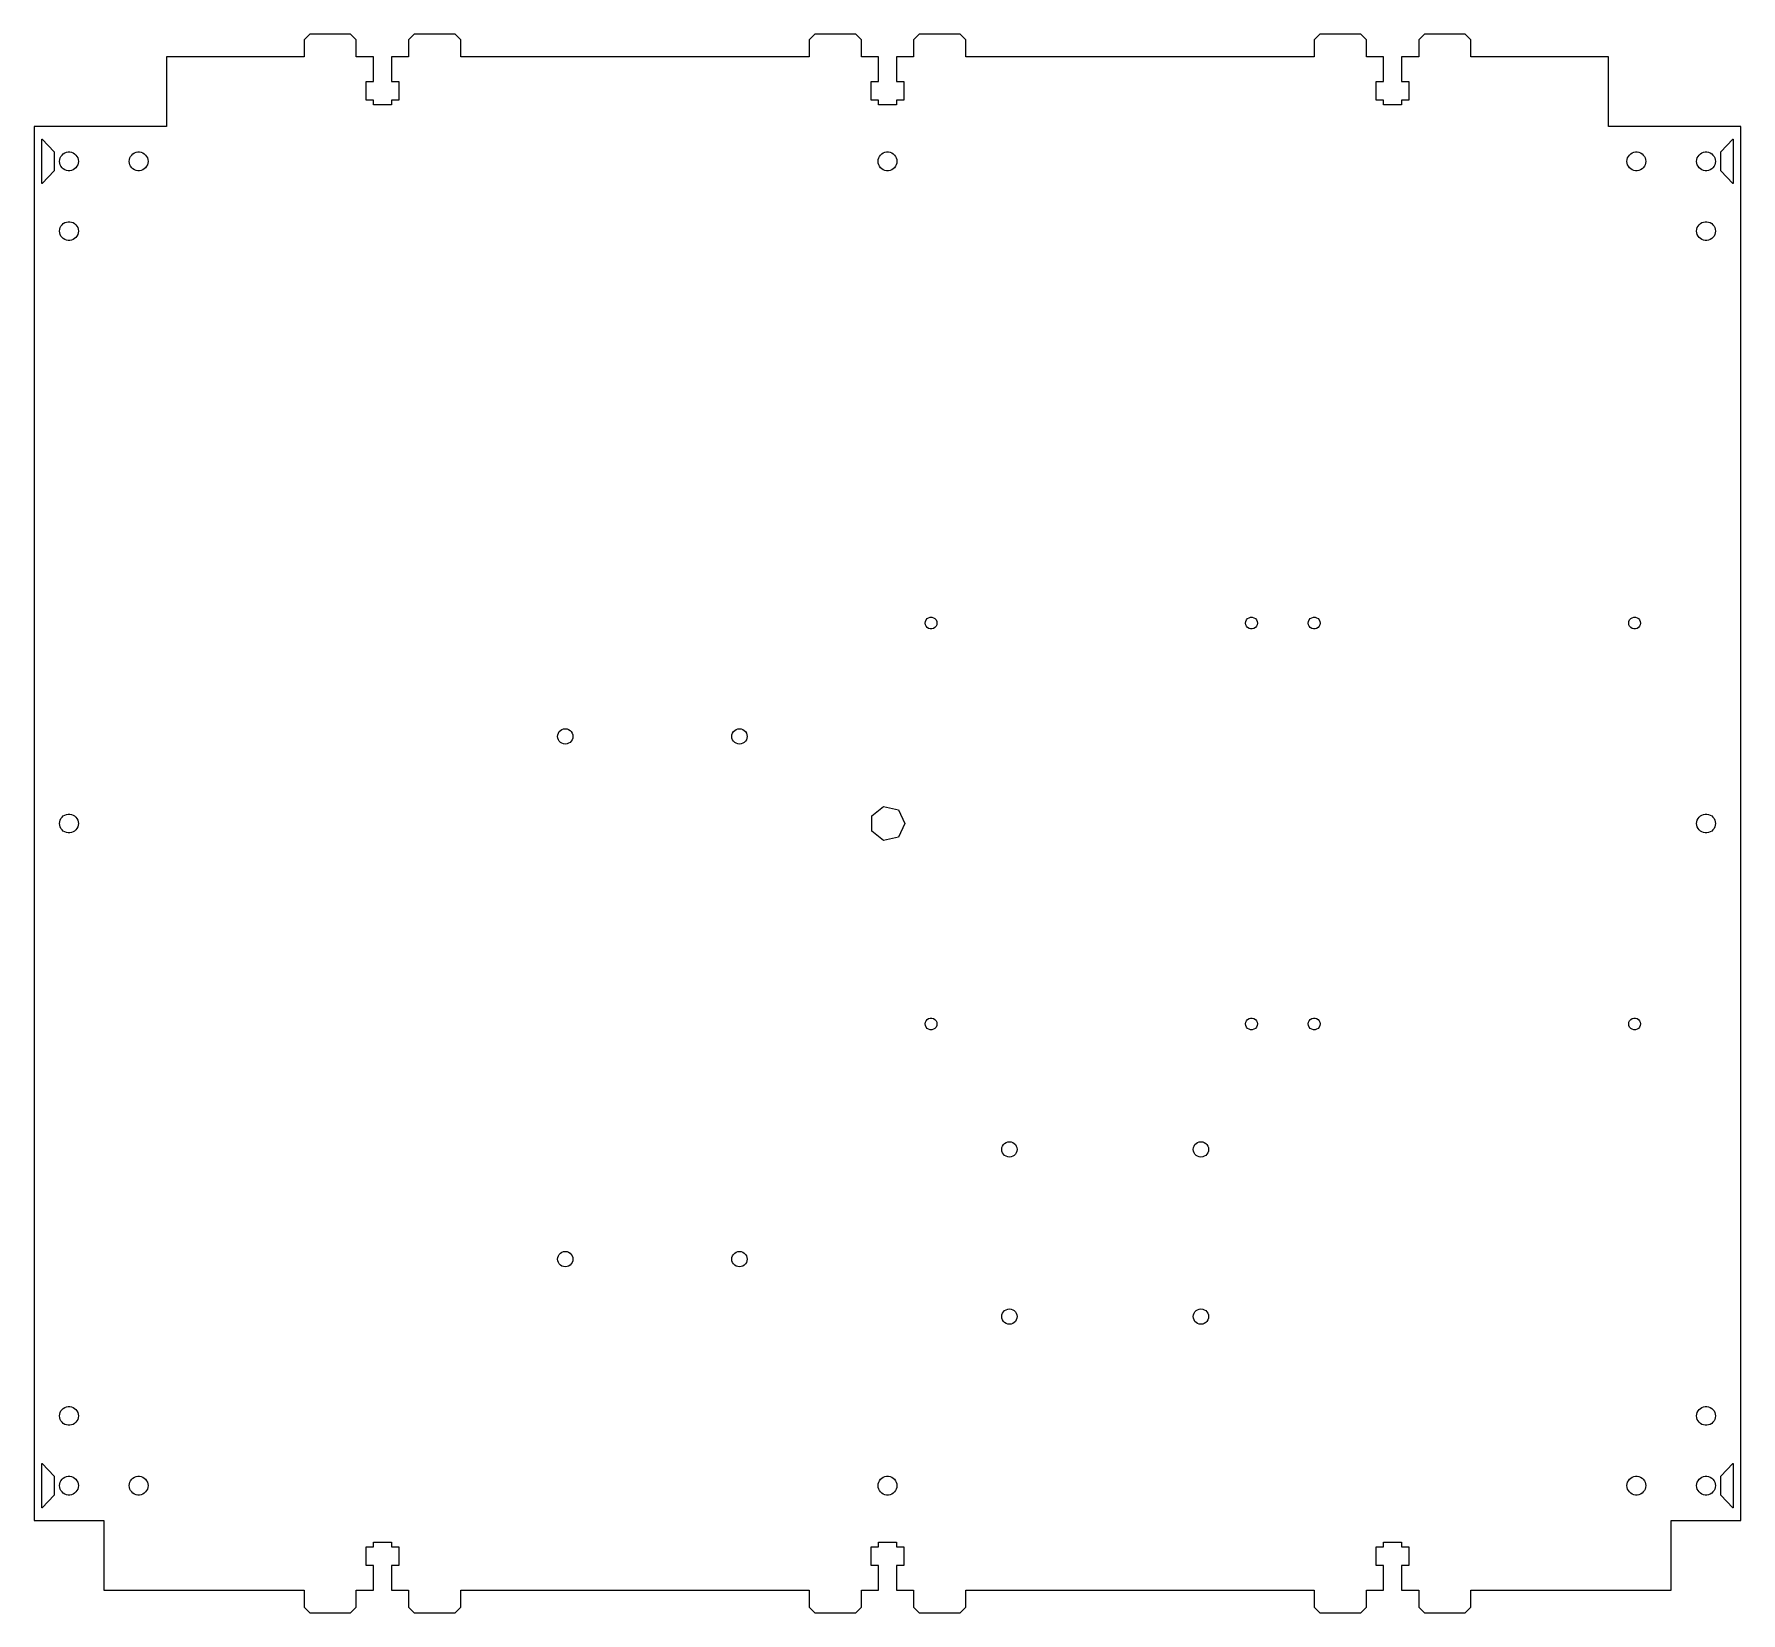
# Model space of a CAD drawing. Header units: metres. Extents: x -245 to 245, y -226 to 226.
import ezdxf

# ---------------------------------------------------------------- set-up
doc = ezdxf.new("R2010")
doc.units = ezdxf.units.M

msp = doc.modelspace()

# ---------------------------------------------------------------- linework, layer by layer
for p, q in [((-165.875, 226.5), (-167.5, 224.875)), ((-154.125, 226.5), (-165.875, 226.5)), ((-152.5, 224.875), (-154.125, 226.5)), ((-135.875, 226.5), (-137.5, 224.875)), ((-124.125, 226.5), (-135.875, 226.5)), ((-122.5, 224.875), (-124.125, 226.5)), ((-20.875, 226.5), (-22.5, 224.875)), ((-9.125, 226.5), (-20.875, 226.5)), ((-7.5, 224.875), (-9.125, 226.5)), ((9.125, 226.5), (7.5, 224.875)), ((20.875, 226.5), (9.125, 226.5)), ((22.5, 224.875), (20.875, 226.5)), ((124.125, 226.5), (122.5, 224.875)), ((135.875, 226.5), (124.125, 226.5)), ((137.5, 224.875), (135.875, 226.5)), ((154.125, 226.5), (152.5, 224.875)), ((165.875, 226.5), (154.125, 226.5)), ((167.5, 224.875), (165.875, 226.5)), ((-167.5, 224.875), (-167.5, 220)), ((-152.5, 220), (-152.5, 224.875)), ((-137.5, 224.875), (-137.5, 220)), ((-122.5, 220), (-122.5, 224.875)), ((-22.5, 224.875), (-22.5, 220)), ((-7.5, 220), (-7.5, 224.875)), ((7.5, 224.875), (7.5, 220)), ((22.5, 220), (22.5, 224.875)), ((122.5, 224.875), (122.5, 220)), ((137.5, 220), (137.5, 224.875)), ((152.5, 224.875), (152.5, 220)), ((167.5, 220), (167.5, 224.875)), ((-167.5, 220), (-207, 220)), ((-207, 220), (-207, 200)), ((-147.563, 220), (-152.5, 220)), ((-147.563, 212.938), (-147.563, 220)), ((-137.5, 220), (-142.437, 220)), ((-142.437, 220), (-142.437, 212.938)), ((-22.5, 220), (-122.5, 220)), ((-2.56299, 220), (-7.5, 220)), ((-2.56299, 212.938), (-2.56299, 220)), ((7.5, 220), (2.56299, 220)), ((2.56299, 220), (2.56299, 212.938)), ((122.5, 220), (22.5, 220)), ((142.437, 220), (137.5, 220)), ((142.437, 212.938), (142.437, 220)), ((152.5, 220), (147.563, 220)), ((147.563, 220), (147.563, 212.938)), ((207, 220), (167.5, 220)), ((207, 200), (207, 220)), ((-149.7, 207.562), (-149.7, 212.938)), ((-149.7, 212.938), (-147.563, 212.938)), ((-142.437, 212.938), (-140.3, 212.938)), ((-140.3, 212.938), (-140.3, 207.562)), ((-4.7, 207.562), (-4.7, 212.938)), ((-4.7, 212.938), (-2.56299, 212.938)), ((2.56299, 212.938), (4.7, 212.938)), ((4.7, 212.938), (4.7, 207.562)), ((140.3, 207.562), (140.3, 212.938)), ((140.3, 212.938), (142.437, 212.938)), ((147.563, 212.938), (149.7, 212.938)), ((149.7, 212.938), (149.7, 207.562)), ((-147.563, 207.562), (-149.7, 207.562)), ((-147.563, 206.188), (-147.563, 207.562)), ((-142.437, 206.188), (-147.563, 206.188)), ((-140.3, 207.562), (-142.437, 207.562)), ((-142.437, 207.562), (-142.437, 206.188)), ((-2.56299, 207.562), (-4.7, 207.562)), ((-2.56299, 206.188), (-2.56299, 207.562)), ((2.56299, 206.188), (-2.56299, 206.188)), ((4.7, 207.562), (2.56299, 207.562)), ((2.56299, 207.562), (2.56299, 206.188)), ((142.437, 207.562), (140.3, 207.562)), ((142.437, 206.188), (142.437, 207.562)), ((147.563, 206.188), (142.437, 206.188)), ((149.7, 207.562), (147.563, 207.562)), ((147.563, 207.562), (147.563, 206.188)), ((-207, 200), (-245, 200)), ((-245, 200), (-245, -200)), ((-242.75, 183.6), (-242.75, 196.4)), ((-242.75, 196.4), (-242.65, 196.4)), ((-242.65, 196.4), (-239.25, 192.7)), ((245, 200), (207, 200)), ((239.25, 192.7), (242.65, 196.4)), ((242.65, 196.4), (242.75, 196.4)), ((242.75, 196.4), (242.75, 183.6)), ((245, -200), (245, 200)), ((-239.25, 192.7), (-239.25, 187.3)), ((-237.518, 190.975), (-237.296, 191.421)), ((-237.296, 191.421), (-236.995, 191.819)), ((-236.995, 191.819), (-236.627, 192.155)), ((-236.627, 192.155), (-236.203, 192.417)), ((-236.203, 192.417), (-235.739, 192.597)), ((-235.739, 192.597), (-235.249, 192.688)), ((-235.249, 192.688), (-234.751, 192.688)), ((-234.751, 192.688), (-234.261, 192.597)), ((-234.261, 192.597), (-233.797, 192.417)), ((-233.797, 192.417), (-233.373, 192.155)), ((-233.373, 192.155), (-233.005, 191.819)), ((-233.005, 191.819), (-232.704, 191.421)), ((-232.704, 191.421), (-232.482, 190.975)), ((-217.518, 190.975), (-217.296, 191.421)), ((-217.296, 191.421), (-216.995, 191.819)), ((-216.995, 191.819), (-216.627, 192.155)), ((-216.627, 192.155), (-216.203, 192.417)), ((-216.203, 192.417), (-215.739, 192.597)), ((-215.739, 192.597), (-215.249, 192.688)), ((-215.249, 192.688), (-214.751, 192.688)), ((-214.751, 192.688), (-214.261, 192.597)), ((-214.261, 192.597), (-213.797, 192.417)), ((-213.797, 192.417), (-213.373, 192.155)), ((-213.373, 192.155), (-213.005, 191.819)), ((-213.005, 191.819), (-212.704, 191.421)), ((-212.704, 191.421), (-212.482, 190.975)), ((-2.51767, 190.975), (-2.29558, 191.421)), ((-2.29558, 191.421), (-1.99532, 191.819)), ((-1.99532, 191.819), (-1.62711, 192.155)), ((-1.62711, 192.155), (-1.20349, 192.417)), ((-1.20349, 192.417), (-0.73888, 192.597)), ((-0.73888, 192.597), (-0.24912, 192.688)), ((-0.24912, 192.688), (0.24912, 192.688)), ((0.24912, 192.688), (0.73888, 192.597)), ((0.73888, 192.597), (1.20349, 192.417)), ((1.20349, 192.417), (1.62711, 192.155)), ((1.62711, 192.155), (1.99532, 191.819)), ((1.99532, 191.819), (2.29558, 191.421)), ((2.29558, 191.421), (2.51767, 190.975)), ((212.482, 190.975), (212.704, 191.421)), ((212.704, 191.421), (213.005, 191.819)), ((213.005, 191.819), (213.373, 192.155)), ((213.373, 192.155), (213.797, 192.417)), ((213.797, 192.417), (214.261, 192.597)), ((214.261, 192.597), (214.751, 192.688)), ((214.751, 192.688), (215.249, 192.688)), ((215.249, 192.688), (215.739, 192.597)), ((215.739, 192.597), (216.203, 192.417)), ((216.203, 192.417), (216.627, 192.155)), ((216.627, 192.155), (216.995, 191.819)), ((216.995, 191.819), (217.296, 191.421)), ((217.296, 191.421), (217.518, 190.975)), ((232.482, 190.975), (232.704, 191.421)), ((232.704, 191.421), (233.005, 191.819)), ((233.005, 191.819), (233.373, 192.155)), ((233.373, 192.155), (233.797, 192.417)), ((233.797, 192.417), (234.261, 192.597)), ((234.261, 192.597), (234.751, 192.688)), ((234.751, 192.688), (235.249, 192.688)), ((235.249, 192.688), (235.739, 192.597)), ((235.739, 192.597), (236.203, 192.417)), ((236.203, 192.417), (236.627, 192.155)), ((236.627, 192.155), (236.995, 191.819)), ((236.995, 191.819), (237.296, 191.421)), ((237.296, 191.421), (237.518, 190.975)), ((239.25, 187.3), (239.25, 192.7)), ((-239.25, 187.3), (-242.65, 183.6)), ((-237.7, 190), (-237.654, 190.496)), ((-237.654, 189.504), (-237.7, 190)), ((-237.654, 190.496), (-237.518, 190.975)), ((-237.518, 189.025), (-237.654, 189.504)), ((-237.296, 188.579), (-237.518, 189.025)), ((-236.995, 188.181), (-237.296, 188.579)), ((-236.627, 187.845), (-236.995, 188.181)), ((-236.203, 187.583), (-236.627, 187.845)), ((-235.739, 187.403), (-236.203, 187.583)), ((-235.249, 187.312), (-235.739, 187.403)), ((-234.751, 187.312), (-235.249, 187.312)), ((-234.261, 187.403), (-234.751, 187.312)), ((-233.797, 187.583), (-234.261, 187.403)), ((-233.373, 187.845), (-233.797, 187.583)), ((-233.005, 188.181), (-233.373, 187.845)), ((-232.704, 188.579), (-233.005, 188.181)), ((-232.482, 189.025), (-232.704, 188.579)), ((-232.482, 190.975), (-232.346, 190.496)), ((-232.346, 189.504), (-232.482, 189.025)), ((-232.346, 190.496), (-232.3, 190)), ((-232.3, 190), (-232.346, 189.504)), ((-217.7, 190), (-217.654, 190.496)), ((-217.654, 189.504), (-217.7, 190)), ((-217.654, 190.496), (-217.518, 190.975)), ((-217.518, 189.025), (-217.654, 189.504)), ((-217.296, 188.579), (-217.518, 189.025)), ((-216.995, 188.181), (-217.296, 188.579)), ((-216.627, 187.845), (-216.995, 188.181)), ((-216.203, 187.583), (-216.627, 187.845)), ((-215.739, 187.403), (-216.203, 187.583)), ((-215.249, 187.312), (-215.739, 187.403)), ((-214.751, 187.312), (-215.249, 187.312)), ((-214.261, 187.403), (-214.751, 187.312)), ((-213.797, 187.583), (-214.261, 187.403)), ((-213.373, 187.845), (-213.797, 187.583)), ((-213.005, 188.181), (-213.373, 187.845)), ((-212.704, 188.579), (-213.005, 188.181)), ((-212.482, 189.025), (-212.704, 188.579)), ((-212.482, 190.975), (-212.346, 190.496)), ((-212.346, 189.504), (-212.482, 189.025)), ((-212.346, 190.496), (-212.3, 190)), ((-212.3, 190), (-212.346, 189.504)), ((-2.7, 190), (-2.65402, 190.496)), ((-2.65402, 189.504), (-2.7, 190)), ((-2.65402, 190.496), (-2.51767, 190.975)), ((-2.51767, 189.025), (-2.65402, 189.504)), ((-2.29558, 188.579), (-2.51767, 189.025)), ((-1.99532, 188.181), (-2.29558, 188.579)), ((-1.62711, 187.845), (-1.99532, 188.181)), ((-1.20349, 187.583), (-1.62711, 187.845)), ((-0.73888, 187.403), (-1.20349, 187.583)), ((-0.24912, 187.312), (-0.73888, 187.403)), ((0.24912, 187.312), (-0.24912, 187.312)), ((0.73888, 187.403), (0.24912, 187.312)), ((1.20349, 187.583), (0.73888, 187.403)), ((1.62711, 187.845), (1.20349, 187.583)), ((1.99532, 188.181), (1.62711, 187.845)), ((2.29558, 188.579), (1.99532, 188.181)), ((2.51767, 189.025), (2.29558, 188.579)), ((2.51767, 190.975), (2.65402, 190.496)), ((2.65402, 189.504), (2.51767, 189.025)), ((2.65402, 190.496), (2.7, 190)), ((2.7, 190), (2.65402, 189.504)), ((212.3, 190), (212.346, 190.496)), ((212.346, 189.504), (212.3, 190)), ((212.346, 190.496), (212.482, 190.975)), ((212.482, 189.025), (212.346, 189.504)), ((212.704, 188.579), (212.482, 189.025)), ((213.005, 188.181), (212.704, 188.579)), ((213.373, 187.845), (213.005, 188.181)), ((213.797, 187.583), (213.373, 187.845)), ((214.261, 187.403), (213.797, 187.583)), ((214.751, 187.312), (214.261, 187.403)), ((215.249, 187.312), (214.751, 187.312)), ((215.739, 187.403), (215.249, 187.312)), ((216.203, 187.583), (215.739, 187.403)), ((216.627, 187.845), (216.203, 187.583)), ((216.995, 188.181), (216.627, 187.845)), ((217.296, 188.579), (216.995, 188.181)), ((217.518, 189.025), (217.296, 188.579)), ((217.518, 190.975), (217.654, 190.496)), ((217.654, 189.504), (217.518, 189.025)), ((217.654, 190.496), (217.7, 190)), ((217.7, 190), (217.654, 189.504)), ((232.3, 190), (232.346, 190.496)), ((232.346, 189.504), (232.3, 190)), ((232.346, 190.496), (232.482, 190.975)), ((232.482, 189.025), (232.346, 189.504)), ((232.704, 188.579), (232.482, 189.025)), ((233.005, 188.181), (232.704, 188.579)), ((233.373, 187.845), (233.005, 188.181)), ((233.797, 187.583), (233.373, 187.845)), ((234.261, 187.403), (233.797, 187.583)), ((234.751, 187.312), (234.261, 187.403)), ((235.249, 187.312), (234.751, 187.312)), ((235.739, 187.403), (235.249, 187.312)), ((236.203, 187.583), (235.739, 187.403)), ((236.627, 187.845), (236.203, 187.583)), ((236.995, 188.181), (236.627, 187.845)), ((237.296, 188.579), (236.995, 188.181)), ((237.518, 189.025), (237.296, 188.579)), ((237.518, 190.975), (237.654, 190.496)), ((237.654, 189.504), (237.518, 189.025)), ((237.654, 190.496), (237.7, 190)), ((237.7, 190), (237.654, 189.504)), ((242.65, 183.6), (239.25, 187.3)), ((-242.65, 183.6), (-242.75, 183.6)), ((242.75, 183.6), (242.65, 183.6)), ((-237.296, 171.421), (-236.995, 171.819)), ((-236.995, 171.819), (-236.627, 172.155)), ((-236.627, 172.155), (-236.203, 172.417)), ((-236.203, 172.417), (-235.739, 172.597)), ((-235.739, 172.597), (-235.249, 172.688)), ((-235.249, 172.688), (-234.751, 172.688)), ((-234.751, 172.688), (-234.261, 172.597)), ((-234.261, 172.597), (-233.797, 172.417)), ((-233.797, 172.417), (-233.373, 172.155)), ((-233.373, 172.155), (-233.005, 171.819)), ((-233.005, 171.819), (-232.704, 171.421)), ((232.704, 171.421), (233.005, 171.819)), ((233.005, 171.819), (233.373, 172.155)), ((233.373, 172.155), (233.797, 172.417)), ((233.797, 172.417), (234.261, 172.597)), ((234.261, 172.597), (234.751, 172.688)), ((234.751, 172.688), (235.249, 172.688)), ((235.249, 172.688), (235.739, 172.597)), ((235.739, 172.597), (236.203, 172.417)), ((236.203, 172.417), (236.627, 172.155)), ((236.627, 172.155), (236.995, 171.819)), ((236.995, 171.819), (237.296, 171.421)), ((-237.7, 170), (-237.654, 170.496)), ((-237.654, 169.504), (-237.7, 170)), ((-237.654, 170.496), (-237.518, 170.975)), ((-237.518, 169.025), (-237.654, 169.504)), ((-237.518, 170.975), (-237.296, 171.421)), ((-237.296, 168.579), (-237.518, 169.025)), ((-236.995, 168.181), (-237.296, 168.579)), ((-236.627, 167.845), (-236.995, 168.181)), ((-236.203, 167.583), (-236.627, 167.845)), ((-235.739, 167.403), (-236.203, 167.583)), ((-235.249, 167.312), (-235.739, 167.403)), ((-234.751, 167.312), (-235.249, 167.312)), ((-234.261, 167.403), (-234.751, 167.312)), ((-233.797, 167.583), (-234.261, 167.403)), ((-233.373, 167.845), (-233.797, 167.583)), ((-233.005, 168.181), (-233.373, 167.845)), ((-232.704, 168.579), (-233.005, 168.181)), ((-232.704, 171.421), (-232.482, 170.975)), ((-232.482, 169.025), (-232.704, 168.579)), ((-232.482, 170.975), (-232.346, 170.496)), ((-232.346, 169.504), (-232.482, 169.025)), ((-232.346, 170.496), (-232.3, 170)), ((-232.3, 170), (-232.346, 169.504)), ((232.3, 170), (232.346, 170.496)), ((232.346, 169.504), (232.3, 170)), ((232.346, 170.496), (232.482, 170.975)), ((232.482, 169.025), (232.346, 169.504)), ((232.482, 170.975), (232.704, 171.421)), ((232.704, 168.579), (232.482, 169.025)), ((233.005, 168.181), (232.704, 168.579)), ((233.373, 167.845), (233.005, 168.181)), ((233.797, 167.583), (233.373, 167.845)), ((234.261, 167.403), (233.797, 167.583)), ((234.751, 167.312), (234.261, 167.403)), ((235.249, 167.312), (234.751, 167.312)), ((235.739, 167.403), (235.249, 167.312)), ((236.203, 167.583), (235.739, 167.403)), ((236.627, 167.845), (236.203, 167.583)), ((236.995, 168.181), (236.627, 167.845)), ((237.296, 168.579), (236.995, 168.181)), ((237.296, 171.421), (237.518, 170.975)), ((237.518, 169.025), (237.296, 168.579)), ((237.518, 170.975), (237.654, 170.496)), ((237.654, 169.504), (237.518, 169.025)), ((237.654, 170.496), (237.7, 170)), ((237.7, 170), (237.654, 169.504)), ((11.3867, 58.7848), (11.7938, 59.0464)), ((11.7938, 59.0464), (12.2581, 59.1827)), ((12.2581, 59.1827), (12.7419, 59.1827)), ((12.7419, 59.1827), (13.2062, 59.0464)), ((13.2062, 59.0464), (13.6133, 58.7848)), ((103.387, 58.7848), (103.794, 59.0464)), ((103.794, 59.0464), (104.258, 59.1827)), ((104.258, 59.1827), (104.742, 59.1827)), ((104.742, 59.1827), (105.206, 59.0464)), ((105.206, 59.0464), (105.613, 58.7848)), ((121.387, 58.7848), (121.794, 59.0464)), ((121.794, 59.0464), (122.258, 59.1827)), ((122.258, 59.1827), (122.742, 59.1827)), ((122.742, 59.1827), (123.206, 59.0464)), ((123.206, 59.0464), (123.613, 58.7848)), ((213.387, 58.7848), (213.794, 59.0464)), ((213.794, 59.0464), (214.258, 59.1827)), ((214.258, 59.1827), (214.742, 59.1827)), ((214.742, 59.1827), (215.206, 59.0464)), ((215.206, 59.0464), (215.613, 58.7848)), ((10.8, 57.5), (10.8689, 57.9789)), ((10.8689, 57.0211), (10.8, 57.5)), ((10.8689, 57.9789), (11.0699, 58.4191)), ((11.0699, 56.5809), (10.8689, 57.0211)), ((11.0699, 58.4191), (11.3867, 58.7848)), ((11.3867, 56.2152), (11.0699, 56.5809)), ((11.7938, 55.9536), (11.3867, 56.2152)), ((12.2581, 55.8173), (11.7938, 55.9536)), ((12.7419, 55.8173), (12.2581, 55.8173)), ((13.2062, 55.9536), (12.7419, 55.8173)), ((13.6133, 56.2152), (13.2062, 55.9536)), ((13.6133, 58.7848), (13.9301, 58.4191)), ((13.9301, 56.5809), (13.6133, 56.2152)), ((13.9301, 58.4191), (14.1311, 57.9789)), ((14.1311, 57.0211), (13.9301, 56.5809)), ((14.1311, 57.9789), (14.2, 57.5)), ((14.2, 57.5), (14.1311, 57.0211)), ((102.8, 57.5), (102.869, 57.9789)), ((102.869, 57.0211), (102.8, 57.5)), ((102.869, 57.9789), (103.07, 58.4191)), ((103.07, 56.5809), (102.869, 57.0211)), ((103.07, 58.4191), (103.387, 58.7848)), ((103.387, 56.2152), (103.07, 56.5809)), ((103.794, 55.9536), (103.387, 56.2152)), ((104.258, 55.8173), (103.794, 55.9536)), ((104.742, 55.8173), (104.258, 55.8173)), ((105.206, 55.9536), (104.742, 55.8173)), ((105.613, 56.2152), (105.206, 55.9536)), ((105.613, 58.7848), (105.93, 58.4191)), ((105.93, 56.5809), (105.613, 56.2152)), ((105.93, 58.4191), (106.131, 57.9789)), ((106.131, 57.0211), (105.93, 56.5809)), ((106.131, 57.9789), (106.2, 57.5)), ((106.2, 57.5), (106.131, 57.0211)), ((120.8, 57.5), (120.869, 57.9789)), ((120.869, 57.0211), (120.8, 57.5)), ((120.869, 57.9789), (121.07, 58.4191)), ((121.07, 56.5809), (120.869, 57.0211)), ((121.07, 58.4191), (121.387, 58.7848)), ((121.387, 56.2152), (121.07, 56.5809)), ((121.794, 55.9536), (121.387, 56.2152)), ((122.258, 55.8173), (121.794, 55.9536)), ((122.742, 55.8173), (122.258, 55.8173)), ((123.206, 55.9536), (122.742, 55.8173)), ((123.613, 56.2152), (123.206, 55.9536)), ((123.613, 58.7848), (123.93, 58.4191)), ((123.93, 56.5809), (123.613, 56.2152)), ((123.93, 58.4191), (124.131, 57.9789)), ((124.131, 57.0211), (123.93, 56.5809)), ((124.131, 57.9789), (124.2, 57.5)), ((124.2, 57.5), (124.131, 57.0211)), ((212.8, 57.5), (212.869, 57.9789)), ((212.869, 57.0211), (212.8, 57.5)), ((212.869, 57.9789), (213.07, 58.4191)), ((213.07, 56.5809), (212.869, 57.0211)), ((213.07, 58.4191), (213.387, 58.7848)), ((213.387, 56.2152), (213.07, 56.5809)), ((213.794, 55.9536), (213.387, 56.2152)), ((214.258, 55.8173), (213.794, 55.9536)), ((214.742, 55.8173), (214.258, 55.8173)), ((215.206, 55.9536), (214.742, 55.8173)), ((215.613, 56.2152), (215.206, 55.9536)), ((215.613, 58.7848), (215.93, 58.4191)), ((215.93, 56.5809), (215.613, 56.2152)), ((215.93, 58.4191), (216.131, 57.9789)), ((216.131, 57.0211), (215.93, 56.5809)), ((216.131, 57.9789), (216.2, 57.5)), ((216.2, 57.5), (216.131, 57.0211)), ((-94.7, 25), (-94.6448, 25.4895)), ((-94.6448, 24.5105), (-94.7, 25)), ((-94.6448, 25.4895), (-94.4821, 25.9545)), ((-94.4821, 24.0455), (-94.6448, 24.5105)), ((-94.4821, 25.9545), (-94.22, 26.3717)), ((-94.22, 26.3717), (-93.8717, 26.72)), ((-93.8717, 26.72), (-93.4545, 26.9821)), ((-93.4545, 26.9821), (-92.9895, 27.1448)), ((-92.9895, 27.1448), (-92.5, 27.2)), ((-92.5, 27.2), (-92.0105, 27.1448)), ((-92.0105, 27.1448), (-91.5455, 26.9821)), ((-91.5455, 26.9821), (-91.1283, 26.72)), ((-91.1283, 26.72), (-90.78, 26.3717)), ((-90.78, 26.3717), (-90.5179, 25.9545)), ((-90.5179, 25.9545), (-90.3551, 25.4895)), ((-90.3551, 24.5105), (-90.5179, 24.0455)), ((-90.3551, 25.4895), (-90.3, 25)), ((-90.3, 25), (-90.3551, 24.5105)), ((-44.7, 25), (-44.6448, 25.4895)), ((-44.6448, 24.5105), (-44.7, 25)), ((-44.6448, 25.4895), (-44.4821, 25.9545)), ((-44.4821, 24.0455), (-44.6448, 24.5105)), ((-44.4821, 25.9545), (-44.22, 26.3717)), ((-44.22, 26.3717), (-43.8717, 26.72)), ((-43.8717, 26.72), (-43.4545, 26.9821)), ((-43.4545, 26.9821), (-42.9895, 27.1448)), ((-42.9895, 27.1448), (-42.5, 27.2)), ((-42.5, 27.2), (-42.0105, 27.1448)), ((-42.0105, 27.1448), (-41.5455, 26.9821)), ((-41.5455, 26.9821), (-41.1283, 26.72)), ((-41.1283, 26.72), (-40.78, 26.3717)), ((-40.78, 26.3717), (-40.5179, 25.9545)), ((-40.5179, 25.9545), (-40.3551, 25.4895)), ((-40.3551, 24.5105), (-40.5179, 24.0455)), ((-40.3551, 25.4895), (-40.3, 25)), ((-40.3, 25), (-40.3551, 24.5105)), ((-94.22, 23.6283), (-94.4821, 24.0455)), ((-93.8717, 23.28), (-94.22, 23.6283)), ((-93.4545, 23.0179), (-93.8717, 23.28)), ((-92.9895, 22.8551), (-93.4545, 23.0179)), ((-92.5, 22.8), (-92.9895, 22.8551)), ((-92.0105, 22.8551), (-92.5, 22.8)), ((-91.5455, 23.0179), (-92.0105, 22.8551)), ((-91.1283, 23.28), (-91.5455, 23.0179)), ((-90.78, 23.6283), (-91.1283, 23.28)), ((-90.5179, 24.0455), (-90.78, 23.6283)), ((-44.22, 23.6283), (-44.4821, 24.0455)), ((-43.8717, 23.28), (-44.22, 23.6283)), ((-43.4545, 23.0179), (-43.8717, 23.28)), ((-42.9895, 22.8551), (-43.4545, 23.0179)), ((-42.5, 22.8), (-42.9895, 22.8551)), ((-42.0105, 22.8551), (-42.5, 22.8)), ((-41.5455, 23.0179), (-42.0105, 22.8551)), ((-41.1283, 23.28), (-41.5455, 23.0179)), ((-40.78, 23.6283), (-41.1283, 23.28)), ((-40.5179, 24.0455), (-40.78, 23.6283)), ((-237.7, 0), (-237.654, 0.49611)), ((-237.654, -0.49611), (-237.7, 0)), ((-237.654, 0.49611), (-237.518, 0.97534)), ((-237.518, 0.97534), (-237.296, 1.42136)), ((-237.296, 1.42136), (-236.995, 1.81897)), ((-236.995, 1.81897), (-236.627, 2.15463)), ((-236.627, 2.15463), (-236.203, 2.41693)), ((-236.203, 2.41693), (-235.739, 2.59692)), ((-235.739, 2.59692), (-235.249, 2.68848)), ((-235.249, 2.68848), (-234.751, 2.68848)), ((-234.751, 2.68848), (-234.261, 2.59692)), ((-234.261, 2.59692), (-233.797, 2.41693)), ((-233.797, 2.41693), (-233.373, 2.15463)), ((-233.373, 2.15463), (-233.005, 1.81897)), ((-233.005, 1.81897), (-232.704, 1.42136)), ((-232.704, 1.42136), (-232.482, 0.97534)), ((-232.482, 0.97534), (-232.346, 0.49611)), ((-232.346, 0.49611), (-232.3, 0)), ((-232.3, 0), (-232.346, -0.49611)), ((-4.50484, 2.16942), (-1.11259, 4.87463)), ((-4.50484, -2.16942), (-4.50484, 2.16942)), ((-1.11259, 4.87463), (3.11745, 3.90915)), ((3.11745, 3.90915), (5, 0)), ((5, 0), (3.11745, -3.90915)), ((232.3, 0), (232.346, 0.49611)), ((232.346, -0.49611), (232.3, 0)), ((232.346, 0.49611), (232.482, 0.97534)), ((232.482, 0.97534), (232.704, 1.42136)), ((232.704, 1.42136), (233.005, 1.81897)), ((233.005, 1.81897), (233.373, 2.15463)), ((233.373, 2.15463), (233.797, 2.41693)), ((233.797, 2.41693), (234.261, 2.59692)), ((234.261, 2.59692), (234.751, 2.68848)), ((234.751, 2.68848), (235.249, 2.68848)), ((235.249, 2.68848), (235.739, 2.59692)), ((235.739, 2.59692), (236.203, 2.41693)), ((236.203, 2.41693), (236.627, 2.15463)), ((236.627, 2.15463), (236.995, 1.81897)), ((236.995, 1.81897), (237.296, 1.42136)), ((237.296, 1.42136), (237.518, 0.97534)), ((237.518, 0.97534), (237.654, 0.49611)), ((237.654, 0.49611), (237.7, 0)), ((237.7, 0), (237.654, -0.49611)), ((-237.518, -0.97534), (-237.654, -0.49611)), ((-237.296, -1.42136), (-237.518, -0.97534)), ((-236.995, -1.81897), (-237.296, -1.42136)), ((-236.627, -2.15463), (-236.995, -1.81897)), ((-236.203, -2.41693), (-236.627, -2.15463)), ((-235.739, -2.59692), (-236.203, -2.41693)), ((-235.249, -2.68848), (-235.739, -2.59692)), ((-234.751, -2.68848), (-235.249, -2.68848)), ((-234.261, -2.59692), (-234.751, -2.68848)), ((-233.797, -2.41693), (-234.261, -2.59692)), ((-233.373, -2.15463), (-233.797, -2.41693)), ((-233.005, -1.81897), (-233.373, -2.15463)), ((-232.704, -1.42136), (-233.005, -1.81897)), ((-232.482, -0.97534), (-232.704, -1.42136)), ((-232.346, -0.49611), (-232.482, -0.97534)), ((-1.11259, -4.87463), (-4.50484, -2.16942)), ((3.11745, -3.90915), (-1.11259, -4.87463)), ((232.482, -0.97534), (232.346, -0.49611)), ((232.704, -1.42136), (232.482, -0.97534)), ((233.005, -1.81897), (232.704, -1.42136)), ((233.373, -2.15463), (233.005, -1.81897)), ((233.797, -2.41693), (233.373, -2.15463)), ((234.261, -2.59692), (233.797, -2.41693)), ((234.751, -2.68848), (234.261, -2.59692)), ((235.249, -2.68848), (234.751, -2.68848)), ((235.739, -2.59692), (235.249, -2.68848)), ((236.203, -2.41693), (235.739, -2.59692)), ((236.627, -2.15463), (236.203, -2.41693)), ((236.995, -1.81897), (236.627, -2.15463)), ((237.296, -1.42136), (236.995, -1.81897)), ((237.518, -0.97534), (237.296, -1.42136)), ((237.654, -0.49611), (237.518, -0.97534)), ((10.8, -57.5), (10.8689, -57.0211)), ((10.8689, -57.9789), (10.8, -57.5)), ((10.8689, -57.0211), (11.0699, -56.5809)), ((11.0699, -58.4191), (10.8689, -57.9789)), ((11.0699, -56.5809), (11.3867, -56.2152)), ((11.3867, -58.7848), (11.0699, -58.4191)), ((11.3867, -56.2152), (11.7938, -55.9536)), ((11.7938, -59.0464), (11.3867, -58.7848)), ((11.7938, -55.9536), (12.2581, -55.8173)), ((12.2581, -55.8173), (12.7419, -55.8173)), ((12.7419, -55.8173), (13.2062, -55.9536)), ((13.2062, -55.9536), (13.6133, -56.2152)), ((13.6133, -58.7848), (13.2062, -59.0464)), ((13.6133, -56.2152), (13.9301, -56.5809)), ((13.9301, -58.4191), (13.6133, -58.7848)), ((13.9301, -56.5809), (14.1311, -57.0211)), ((14.1311, -57.9789), (13.9301, -58.4191)), ((14.1311, -57.0211), (14.2, -57.5)), ((14.2, -57.5), (14.1311, -57.9789)), ((102.8, -57.5), (102.869, -57.0211)), ((102.869, -57.9789), (102.8, -57.5)), ((102.869, -57.0211), (103.07, -56.5809)), ((103.07, -58.4191), (102.869, -57.9789)), ((103.07, -56.5809), (103.387, -56.2152)), ((103.387, -58.7848), (103.07, -58.4191)), ((103.387, -56.2152), (103.794, -55.9536)), ((103.794, -59.0464), (103.387, -58.7848)), ((103.794, -55.9536), (104.258, -55.8173)), ((104.258, -55.8173), (104.742, -55.8173)), ((104.742, -55.8173), (105.206, -55.9536)), ((105.206, -55.9536), (105.613, -56.2152)), ((105.613, -58.7848), (105.206, -59.0464)), ((105.613, -56.2152), (105.93, -56.5809)), ((105.93, -58.4191), (105.613, -58.7848)), ((105.93, -56.5809), (106.131, -57.0211)), ((106.131, -57.9789), (105.93, -58.4191)), ((106.131, -57.0211), (106.2, -57.5)), ((106.2, -57.5), (106.131, -57.9789)), ((120.8, -57.5), (120.869, -57.0211)), ((120.869, -57.9789), (120.8, -57.5)), ((120.869, -57.0211), (121.07, -56.5809)), ((121.07, -58.4191), (120.869, -57.9789)), ((121.07, -56.5809), (121.387, -56.2152)), ((121.387, -58.7848), (121.07, -58.4191)), ((121.387, -56.2152), (121.794, -55.9536)), ((121.794, -59.0464), (121.387, -58.7848)), ((121.794, -55.9536), (122.258, -55.8173)), ((122.258, -55.8173), (122.742, -55.8173)), ((122.742, -55.8173), (123.206, -55.9536)), ((123.206, -55.9536), (123.613, -56.2152)), ((123.613, -58.7848), (123.206, -59.0464)), ((123.613, -56.2152), (123.93, -56.5809)), ((123.93, -58.4191), (123.613, -58.7848)), ((123.93, -56.5809), (124.131, -57.0211)), ((124.131, -57.9789), (123.93, -58.4191)), ((124.131, -57.0211), (124.2, -57.5)), ((124.2, -57.5), (124.131, -57.9789)), ((212.8, -57.5), (212.869, -57.0211)), ((212.869, -57.9789), (212.8, -57.5)), ((212.869, -57.0211), (213.07, -56.5809)), ((213.07, -58.4191), (212.869, -57.9789)), ((213.07, -56.5809), (213.387, -56.2152)), ((213.387, -58.7848), (213.07, -58.4191)), ((213.387, -56.2152), (213.794, -55.9536)), ((213.794, -59.0464), (213.387, -58.7848)), ((213.794, -55.9536), (214.258, -55.8173)), ((214.258, -55.8173), (214.742, -55.8173)), ((214.742, -55.8173), (215.206, -55.9536)), ((215.206, -55.9536), (215.613, -56.2152)), ((215.613, -58.7848), (215.206, -59.0464)), ((215.613, -56.2152), (215.93, -56.5809)), ((215.93, -58.4191), (215.613, -58.7848)), ((215.93, -56.5809), (216.131, -57.0211)), ((216.131, -57.9789), (215.93, -58.4191)), ((216.131, -57.0211), (216.2, -57.5)), ((216.2, -57.5), (216.131, -57.9789)), ((12.2581, -59.1827), (11.7938, -59.0464)), ((12.7419, -59.1827), (12.2581, -59.1827)), ((13.2062, -59.0464), (12.7419, -59.1827)), ((104.258, -59.1827), (103.794, -59.0464)), ((104.742, -59.1827), (104.258, -59.1827)), ((105.206, -59.0464), (104.742, -59.1827)), ((122.258, -59.1827), (121.794, -59.0464)), ((122.742, -59.1827), (122.258, -59.1827)), ((123.206, -59.0464), (122.742, -59.1827)), ((214.258, -59.1827), (213.794, -59.0464)), ((214.742, -59.1827), (214.258, -59.1827)), ((215.206, -59.0464), (214.742, -59.1827)), ((32.8, -93.5), (32.8551, -93.0105)), ((32.8551, -93.0105), (33.0179, -92.5455)), ((33.0179, -92.5455), (33.28, -92.1283)), ((33.28, -92.1283), (33.6283, -91.78)), ((33.6283, -91.78), (34.0455, -91.5179)), ((34.0455, -91.5179), (34.5105, -91.3551)), ((34.5105, -91.3551), (35, -91.3)), ((35, -91.3), (35.4895, -91.3551)), ((35.4895, -91.3551), (35.9545, -91.5179)), ((35.9545, -91.5179), (36.3717, -91.78)), ((36.3717, -91.78), (36.72, -92.1283)), ((36.72, -92.1283), (36.9821, -92.5455)), ((36.9821, -92.5455), (37.1448, -93.0105)), ((37.1448, -93.0105), (37.2, -93.5)), ((87.8, -93.5), (87.8551, -93.0105)), ((87.8551, -93.0105), (88.0179, -92.5455)), ((88.0179, -92.5455), (88.28, -92.1283)), ((88.28, -92.1283), (88.6283, -91.78)), ((88.6283, -91.78), (89.0455, -91.5179)), ((89.0455, -91.5179), (89.5105, -91.3551)), ((89.5105, -91.3551), (90, -91.3)), ((90, -91.3), (90.4895, -91.3551)), ((90.4895, -91.3551), (90.9545, -91.5179)), ((90.9545, -91.5179), (91.3717, -91.78)), ((91.3717, -91.78), (91.72, -92.1283)), ((91.72, -92.1283), (91.9821, -92.5455)), ((91.9821, -92.5455), (92.1448, -93.0105)), ((92.1448, -93.0105), (92.2, -93.5)), ((32.8551, -93.9895), (32.8, -93.5)), ((33.0179, -94.4545), (32.8551, -93.9895)), ((33.28, -94.8717), (33.0179, -94.4545)), ((33.6283, -95.22), (33.28, -94.8717)), ((34.0455, -95.4821), (33.6283, -95.22)), ((34.5105, -95.6448), (34.0455, -95.4821)), ((35, -95.7), (34.5105, -95.6448)), ((35.4895, -95.6448), (35, -95.7)), ((35.9545, -95.4821), (35.4895, -95.6448)), ((36.3717, -95.22), (35.9545, -95.4821)), ((36.72, -94.8717), (36.3717, -95.22)), ((36.9821, -94.4545), (36.72, -94.8717)), ((37.1448, -93.9895), (36.9821, -94.4545)), ((37.2, -93.5), (37.1448, -93.9895)), ((87.8551, -93.9895), (87.8, -93.5)), ((88.0179, -94.4545), (87.8551, -93.9895)), ((88.28, -94.8717), (88.0179, -94.4545)), ((88.6283, -95.22), (88.28, -94.8717)), ((89.0455, -95.4821), (88.6283, -95.22)), ((89.5105, -95.6448), (89.0455, -95.4821)), ((90, -95.7), (89.5105, -95.6448)), ((90.4895, -95.6448), (90, -95.7)), ((90.9545, -95.4821), (90.4895, -95.6448)), ((91.3717, -95.22), (90.9545, -95.4821)), ((91.72, -94.8717), (91.3717, -95.22)), ((91.9821, -94.4545), (91.72, -94.8717)), ((92.1448, -93.9895), (91.9821, -94.4545)), ((92.2, -93.5), (92.1448, -93.9895)), ((-94.7, -125), (-94.6448, -124.51)), ((-94.6448, -125.49), (-94.7, -125)), ((-94.6448, -124.51), (-94.4821, -124.045)), ((-94.4821, -125.955), (-94.6448, -125.49)), ((-94.4821, -124.045), (-94.22, -123.628)), ((-94.22, -126.372), (-94.4821, -125.955)), ((-94.22, -123.628), (-93.8717, -123.28)), ((-93.8717, -126.72), (-94.22, -126.372)), ((-93.8717, -123.28), (-93.4545, -123.018)), ((-93.4545, -126.982), (-93.8717, -126.72)), ((-93.4545, -123.018), (-92.9895, -122.855)), ((-92.9895, -127.145), (-93.4545, -126.982)), ((-92.9895, -122.855), (-92.5, -122.8)), ((-92.5, -127.2), (-92.9895, -127.145)), ((-92.5, -122.8), (-92.0105, -122.855)), ((-92.0105, -127.145), (-92.5, -127.2)), ((-92.0105, -122.855), (-91.5455, -123.018)), ((-91.5455, -126.982), (-92.0105, -127.145)), ((-91.5455, -123.018), (-91.1283, -123.28)), ((-91.1283, -126.72), (-91.5455, -126.982)), ((-91.1283, -123.28), (-90.78, -123.628)), ((-90.78, -126.372), (-91.1283, -126.72)), ((-90.78, -123.628), (-90.5179, -124.045)), ((-90.5179, -125.955), (-90.78, -126.372)), ((-90.5179, -124.045), (-90.3551, -124.51)), ((-90.3551, -125.49), (-90.5179, -125.955)), ((-90.3551, -124.51), (-90.3, -125)), ((-90.3, -125), (-90.3551, -125.49)), ((-44.7, -125), (-44.6448, -124.51)), ((-44.6448, -125.49), (-44.7, -125)), ((-44.6448, -124.51), (-44.4821, -124.045)), ((-44.4821, -125.955), (-44.6448, -125.49)), ((-44.4821, -124.045), (-44.22, -123.628)), ((-44.22, -126.372), (-44.4821, -125.955)), ((-44.22, -123.628), (-43.8717, -123.28)), ((-43.8717, -126.72), (-44.22, -126.372)), ((-43.8717, -123.28), (-43.4545, -123.018)), ((-43.4545, -126.982), (-43.8717, -126.72)), ((-43.4545, -123.018), (-42.9895, -122.855)), ((-42.9895, -127.145), (-43.4545, -126.982)), ((-42.9895, -122.855), (-42.5, -122.8)), ((-42.5, -127.2), (-42.9895, -127.145)), ((-42.5, -122.8), (-42.0105, -122.855)), ((-42.0105, -127.145), (-42.5, -127.2)), ((-42.0105, -122.855), (-41.5455, -123.018)), ((-41.5455, -126.982), (-42.0105, -127.145)), ((-41.5455, -123.018), (-41.1283, -123.28)), ((-41.1283, -126.72), (-41.5455, -126.982)), ((-41.1283, -123.28), (-40.78, -123.628)), ((-40.78, -126.372), (-41.1283, -126.72)), ((-40.78, -123.628), (-40.5179, -124.045)), ((-40.5179, -125.955), (-40.78, -126.372)), ((-40.5179, -124.045), (-40.3551, -124.51)), ((-40.3551, -125.49), (-40.5179, -125.955)), ((-40.3551, -124.51), (-40.3, -125)), ((-40.3, -125), (-40.3551, -125.49)), ((32.8, -141.5), (32.8551, -141.01)), ((32.8551, -141.99), (32.8, -141.5)), ((32.8551, -141.01), (33.0179, -140.545)), ((33.0179, -142.455), (32.8551, -141.99)), ((33.0179, -140.545), (33.28, -140.128)), ((33.28, -140.128), (33.6283, -139.78)), ((33.6283, -139.78), (34.0455, -139.518)), ((34.0455, -139.518), (34.5105, -139.355)), ((34.5105, -139.355), (35, -139.3)), ((35, -139.3), (35.4895, -139.355)), ((35.4895, -139.355), (35.9545, -139.518)), ((35.9545, -139.518), (36.3717, -139.78)), ((36.3717, -139.78), (36.72, -140.128)), ((36.72, -140.128), (36.9821, -140.545)), ((36.9821, -140.545), (37.1448, -141.01)), ((37.1448, -141.99), (36.9821, -142.455)), ((37.1448, -141.01), (37.2, -141.5)), ((37.2, -141.5), (37.1448, -141.99)), ((87.8, -141.5), (87.8551, -141.01)), ((87.8551, -141.99), (87.8, -141.5)), ((87.8551, -141.01), (88.0179, -140.545)), ((88.0179, -142.455), (87.8551, -141.99)), ((88.0179, -140.545), (88.28, -140.128)), ((88.28, -140.128), (88.6283, -139.78)), ((88.6283, -139.78), (89.0455, -139.518)), ((89.0455, -139.518), (89.5105, -139.355)), ((89.5105, -139.355), (90, -139.3)), ((90, -139.3), (90.4895, -139.355)), ((90.4895, -139.355), (90.9545, -139.518)), ((90.9545, -139.518), (91.3717, -139.78)), ((91.3717, -139.78), (91.72, -140.128)), ((91.72, -140.128), (91.9821, -140.545)), ((91.9821, -140.545), (92.1448, -141.01)), ((92.1448, -141.99), (91.9821, -142.455)), ((92.1448, -141.01), (92.2, -141.5)), ((92.2, -141.5), (92.1448, -141.99)), ((33.28, -142.872), (33.0179, -142.455)), ((33.6283, -143.22), (33.28, -142.872)), ((34.0455, -143.482), (33.6283, -143.22)), ((34.5105, -143.645), (34.0455, -143.482)), ((35, -143.7), (34.5105, -143.645)), ((35.4895, -143.645), (35, -143.7)), ((35.9545, -143.482), (35.4895, -143.645)), ((36.3717, -143.22), (35.9545, -143.482)), ((36.72, -142.872), (36.3717, -143.22)), ((36.9821, -142.455), (36.72, -142.872)), ((88.28, -142.872), (88.0179, -142.455)), ((88.6283, -143.22), (88.28, -142.872)), ((89.0455, -143.482), (88.6283, -143.22)), ((89.5105, -143.645), (89.0455, -143.482)), ((90, -143.7), (89.5105, -143.645)), ((90.4895, -143.645), (90, -143.7)), ((90.9545, -143.482), (90.4895, -143.645)), ((91.3717, -143.22), (90.9545, -143.482)), ((91.72, -142.872), (91.3717, -143.22)), ((91.9821, -142.455), (91.72, -142.872)), ((-237.7, -170), (-237.654, -169.504)), ((-237.654, -170.496), (-237.7, -170)), ((-237.654, -169.504), (-237.518, -169.025)), ((-237.518, -170.975), (-237.654, -170.496)), ((-237.518, -169.025), (-237.296, -168.579)), ((-237.296, -171.421), (-237.518, -170.975)), ((-237.296, -168.579), (-236.995, -168.181)), ((-236.995, -171.819), (-237.296, -171.421)), ((-236.995, -168.181), (-236.627, -167.845)), ((-236.627, -167.845), (-236.203, -167.583)), ((-236.203, -167.583), (-235.739, -167.403)), ((-235.739, -167.403), (-235.249, -167.312)), ((-235.249, -167.312), (-234.751, -167.312)), ((-234.751, -167.312), (-234.261, -167.403)), ((-234.261, -167.403), (-233.797, -167.583)), ((-233.797, -167.583), (-233.373, -167.845)), ((-233.373, -167.845), (-233.005, -168.181)), ((-233.005, -168.181), (-232.704, -168.579)), ((-232.704, -171.421), (-233.005, -171.819)), ((-232.704, -168.579), (-232.482, -169.025)), ((-232.482, -170.975), (-232.704, -171.421)), ((-232.482, -169.025), (-232.346, -169.504)), ((-232.346, -170.496), (-232.482, -170.975)), ((-232.346, -169.504), (-232.3, -170)), ((-232.3, -170), (-232.346, -170.496)), ((232.3, -170), (232.346, -169.504)), ((232.346, -170.496), (232.3, -170)), ((232.346, -169.504), (232.482, -169.025)), ((232.482, -170.975), (232.346, -170.496)), ((232.482, -169.025), (232.704, -168.579)), ((232.704, -171.421), (232.482, -170.975)), ((232.704, -168.579), (233.005, -168.181)), ((233.005, -171.819), (232.704, -171.421)), ((233.005, -168.181), (233.373, -167.845)), ((233.373, -167.845), (233.797, -167.583)), ((233.797, -167.583), (234.261, -167.403)), ((234.261, -167.403), (234.751, -167.312)), ((234.751, -167.312), (235.249, -167.312)), ((235.249, -167.312), (235.739, -167.403)), ((235.739, -167.403), (236.203, -167.583)), ((236.203, -167.583), (236.627, -167.845)), ((236.627, -167.845), (236.995, -168.181)), ((236.995, -168.181), (237.296, -168.579)), ((237.296, -171.421), (236.995, -171.819)), ((237.296, -168.579), (237.518, -169.025)), ((237.518, -170.975), (237.296, -171.421)), ((237.518, -169.025), (237.654, -169.504)), ((237.654, -170.496), (237.518, -170.975)), ((237.654, -169.504), (237.7, -170)), ((237.7, -170), (237.654, -170.496)), ((-236.627, -172.155), (-236.995, -171.819)), ((-236.203, -172.417), (-236.627, -172.155)), ((-235.739, -172.597), (-236.203, -172.417)), ((-235.249, -172.688), (-235.739, -172.597)), ((-234.751, -172.688), (-235.249, -172.688)), ((-234.261, -172.597), (-234.751, -172.688)), ((-233.797, -172.417), (-234.261, -172.597)), ((-233.373, -172.155), (-233.797, -172.417)), ((-233.005, -171.819), (-233.373, -172.155)), ((233.373, -172.155), (233.005, -171.819)), ((233.797, -172.417), (233.373, -172.155)), ((234.261, -172.597), (233.797, -172.417)), ((234.751, -172.688), (234.261, -172.597)), ((235.249, -172.688), (234.751, -172.688)), ((235.739, -172.597), (235.249, -172.688)), ((236.203, -172.417), (235.739, -172.597)), ((236.627, -172.155), (236.203, -172.417)), ((236.995, -171.819), (236.627, -172.155)), ((-242.75, -196.4), (-242.75, -183.6)), ((-242.75, -183.6), (-242.65, -183.6)), ((-242.65, -183.6), (-239.25, -187.3)), ((239.25, -187.3), (242.65, -183.6)), ((242.65, -183.6), (242.75, -183.6)), ((242.75, -183.6), (242.75, -196.4)), ((-239.25, -187.3), (-239.25, -192.7)), ((-237.7, -190), (-237.654, -189.504)), ((-237.654, -190.496), (-237.7, -190)), ((-237.654, -189.504), (-237.518, -189.025)), ((-237.518, -190.975), (-237.654, -190.496)), ((-237.518, -189.025), (-237.296, -188.579)), ((-237.296, -191.421), (-237.518, -190.975)), ((-237.296, -188.579), (-236.995, -188.181)), ((-236.995, -188.181), (-236.627, -187.845)), ((-236.627, -187.845), (-236.203, -187.583)), ((-236.203, -187.583), (-235.739, -187.403)), ((-235.739, -187.403), (-235.249, -187.312)), ((-235.249, -187.312), (-234.751, -187.312)), ((-234.751, -187.312), (-234.261, -187.403)), ((-234.261, -187.403), (-233.797, -187.583)), ((-233.797, -187.583), (-233.373, -187.845)), ((-233.373, -187.845), (-233.005, -188.181)), ((-233.005, -188.181), (-232.704, -188.579)), ((-232.704, -188.579), (-232.482, -189.025)), ((-232.482, -190.975), (-232.704, -191.421)), ((-232.482, -189.025), (-232.346, -189.504)), ((-232.346, -190.496), (-232.482, -190.975)), ((-232.346, -189.504), (-232.3, -190)), ((-232.3, -190), (-232.346, -190.496)), ((-217.7, -190), (-217.654, -189.504)), ((-217.654, -190.496), (-217.7, -190)), ((-217.654, -189.504), (-217.518, -189.025)), ((-217.518, -190.975), (-217.654, -190.496)), ((-217.518, -189.025), (-217.296, -188.579)), ((-217.296, -191.421), (-217.518, -190.975)), ((-217.296, -188.579), (-216.995, -188.181)), ((-216.995, -188.181), (-216.627, -187.845)), ((-216.627, -187.845), (-216.203, -187.583)), ((-216.203, -187.583), (-215.739, -187.403)), ((-215.739, -187.403), (-215.249, -187.312)), ((-215.249, -187.312), (-214.751, -187.312)), ((-214.751, -187.312), (-214.261, -187.403)), ((-214.261, -187.403), (-213.797, -187.583)), ((-213.797, -187.583), (-213.373, -187.845)), ((-213.373, -187.845), (-213.005, -188.181)), ((-213.005, -188.181), (-212.704, -188.579)), ((-212.704, -188.579), (-212.482, -189.025)), ((-212.482, -190.975), (-212.704, -191.421)), ((-212.482, -189.025), (-212.346, -189.504)), ((-212.346, -190.496), (-212.482, -190.975)), ((-212.346, -189.504), (-212.3, -190)), ((-212.3, -190), (-212.346, -190.496)), ((-2.7, -190), (-2.65402, -189.504)), ((-2.65402, -190.496), (-2.7, -190)), ((-2.65402, -189.504), (-2.51767, -189.025)), ((-2.51767, -190.975), (-2.65402, -190.496)), ((-2.51767, -189.025), (-2.29558, -188.579)), ((-2.29558, -191.421), (-2.51767, -190.975)), ((-2.29558, -188.579), (-1.99532, -188.181)), ((-1.99532, -188.181), (-1.62711, -187.845)), ((-1.62711, -187.845), (-1.20349, -187.583)), ((-1.20349, -187.583), (-0.73888, -187.403)), ((-0.73888, -187.403), (-0.24912, -187.312)), ((-0.24912, -187.312), (0.24912, -187.312)), ((0.24912, -187.312), (0.73888, -187.403)), ((0.73888, -187.403), (1.20349, -187.583)), ((1.20349, -187.583), (1.62711, -187.845)), ((1.62711, -187.845), (1.99532, -188.181)), ((1.99532, -188.181), (2.29558, -188.579)), ((2.29558, -188.579), (2.51767, -189.025)), ((2.51767, -190.975), (2.29558, -191.421)), ((2.51767, -189.025), (2.65402, -189.504)), ((2.65402, -190.496), (2.51767, -190.975)), ((2.65402, -189.504), (2.7, -190)), ((2.7, -190), (2.65402, -190.496)), ((212.3, -190), (212.346, -189.504)), ((212.346, -190.496), (212.3, -190)), ((212.346, -189.504), (212.482, -189.025)), ((212.482, -190.975), (212.346, -190.496)), ((212.482, -189.025), (212.704, -188.579)), ((212.704, -191.421), (212.482, -190.975)), ((212.704, -188.579), (213.005, -188.181)), ((213.005, -188.181), (213.373, -187.845)), ((213.373, -187.845), (213.797, -187.583)), ((213.797, -187.583), (214.261, -187.403)), ((214.261, -187.403), (214.751, -187.312)), ((214.751, -187.312), (215.249, -187.312)), ((215.249, -187.312), (215.739, -187.403)), ((215.739, -187.403), (216.203, -187.583)), ((216.203, -187.583), (216.627, -187.845)), ((216.627, -187.845), (216.995, -188.181)), ((216.995, -188.181), (217.296, -188.579)), ((217.296, -188.579), (217.518, -189.025)), ((217.518, -190.975), (217.296, -191.421)), ((217.518, -189.025), (217.654, -189.504)), ((217.654, -190.496), (217.518, -190.975)), ((217.654, -189.504), (217.7, -190)), ((217.7, -190), (217.654, -190.496)), ((232.3, -190), (232.346, -189.504)), ((232.346, -190.496), (232.3, -190)), ((232.346, -189.504), (232.482, -189.025)), ((232.482, -190.975), (232.346, -190.496)), ((232.482, -189.025), (232.704, -188.579)), ((232.704, -191.421), (232.482, -190.975)), ((232.704, -188.579), (233.005, -188.181)), ((233.005, -188.181), (233.373, -187.845)), ((233.373, -187.845), (233.797, -187.583)), ((233.797, -187.583), (234.261, -187.403)), ((234.261, -187.403), (234.751, -187.312)), ((234.751, -187.312), (235.249, -187.312)), ((235.249, -187.312), (235.739, -187.403)), ((235.739, -187.403), (236.203, -187.583)), ((236.203, -187.583), (236.627, -187.845)), ((236.627, -187.845), (236.995, -188.181)), ((236.995, -188.181), (237.296, -188.579)), ((237.296, -188.579), (237.518, -189.025)), ((237.518, -190.975), (237.296, -191.421)), ((237.518, -189.025), (237.654, -189.504)), ((237.654, -190.496), (237.518, -190.975)), ((237.654, -189.504), (237.7, -190)), ((237.7, -190), (237.654, -190.496)), ((239.25, -192.7), (239.25, -187.3)), ((-239.25, -192.7), (-242.65, -196.4)), ((-236.995, -191.819), (-237.296, -191.421)), ((-236.627, -192.155), (-236.995, -191.819)), ((-236.203, -192.417), (-236.627, -192.155)), ((-235.739, -192.597), (-236.203, -192.417)), ((-235.249, -192.688), (-235.739, -192.597)), ((-234.751, -192.688), (-235.249, -192.688)), ((-234.261, -192.597), (-234.751, -192.688)), ((-233.797, -192.417), (-234.261, -192.597)), ((-233.373, -192.155), (-233.797, -192.417)), ((-233.005, -191.819), (-233.373, -192.155)), ((-232.704, -191.421), (-233.005, -191.819)), ((-216.995, -191.819), (-217.296, -191.421)), ((-216.627, -192.155), (-216.995, -191.819)), ((-216.203, -192.417), (-216.627, -192.155)), ((-215.739, -192.597), (-216.203, -192.417)), ((-215.249, -192.688), (-215.739, -192.597)), ((-214.751, -192.688), (-215.249, -192.688)), ((-214.261, -192.597), (-214.751, -192.688)), ((-213.797, -192.417), (-214.261, -192.597)), ((-213.373, -192.155), (-213.797, -192.417)), ((-213.005, -191.819), (-213.373, -192.155)), ((-212.704, -191.421), (-213.005, -191.819)), ((-1.99532, -191.819), (-2.29558, -191.421)), ((-1.62711, -192.155), (-1.99532, -191.819)), ((-1.20349, -192.417), (-1.62711, -192.155)), ((-0.73888, -192.597), (-1.20349, -192.417)), ((-0.24912, -192.688), (-0.73888, -192.597)), ((0.24912, -192.688), (-0.24912, -192.688)), ((0.73888, -192.597), (0.24912, -192.688)), ((1.20349, -192.417), (0.73888, -192.597)), ((1.62711, -192.155), (1.20349, -192.417)), ((1.99532, -191.819), (1.62711, -192.155)), ((2.29558, -191.421), (1.99532, -191.819)), ((213.005, -191.819), (212.704, -191.421)), ((213.373, -192.155), (213.005, -191.819)), ((213.797, -192.417), (213.373, -192.155)), ((214.261, -192.597), (213.797, -192.417)), ((214.751, -192.688), (214.261, -192.597)), ((215.249, -192.688), (214.751, -192.688)), ((215.739, -192.597), (215.249, -192.688)), ((216.203, -192.417), (215.739, -192.597)), ((216.627, -192.155), (216.203, -192.417)), ((216.995, -191.819), (216.627, -192.155)), ((217.296, -191.421), (216.995, -191.819)), ((233.005, -191.819), (232.704, -191.421)), ((233.373, -192.155), (233.005, -191.819)), ((233.797, -192.417), (233.373, -192.155)), ((234.261, -192.597), (233.797, -192.417)), ((234.751, -192.688), (234.261, -192.597)), ((235.249, -192.688), (234.751, -192.688)), ((235.739, -192.597), (235.249, -192.688)), ((236.203, -192.417), (235.739, -192.597)), ((236.627, -192.155), (236.203, -192.417)), ((236.995, -191.819), (236.627, -192.155)), ((237.296, -191.421), (236.995, -191.819)), ((242.65, -196.4), (239.25, -192.7)), ((-245, -200), (-225, -200)), ((-242.65, -196.4), (-242.75, -196.4)), ((-225, -200), (-225, -220)), ((225, -220), (225, -200)), ((225, -200), (245, -200)), ((242.75, -196.4), (242.65, -196.4)), ((-149.7, -212.938), (-149.7, -207.562)), ((-149.7, -207.562), (-147.563, -207.562)), ((-147.563, -207.562), (-147.563, -206.188)), ((-147.563, -206.188), (-142.437, -206.188)), ((-142.437, -206.188), (-142.437, -207.562)), ((-142.437, -207.562), (-140.3, -207.562)), ((-140.3, -207.562), (-140.3, -212.938)), ((-4.7, -212.938), (-4.7, -207.562)), ((-4.7, -207.562), (-2.56299, -207.562)), ((-2.56299, -207.562), (-2.56299, -206.188)), ((-2.56299, -206.188), (2.56299, -206.188)), ((2.56299, -206.188), (2.56299, -207.562)), ((2.56299, -207.562), (4.7, -207.562)), ((4.7, -207.562), (4.7, -212.938)), ((140.3, -212.938), (140.3, -207.562)), ((140.3, -207.562), (142.437, -207.562)), ((142.437, -207.562), (142.437, -206.188)), ((142.437, -206.188), (147.563, -206.188)), ((147.563, -206.188), (147.563, -207.562)), ((147.563, -207.562), (149.7, -207.562)), ((149.7, -207.562), (149.7, -212.938)), ((-147.563, -212.938), (-149.7, -212.938)), ((-147.563, -220), (-147.563, -212.938)), ((-140.3, -212.938), (-142.437, -212.938)), ((-142.437, -212.938), (-142.437, -220)), ((-2.56299, -212.938), (-4.7, -212.938)), ((-2.56299, -220), (-2.56299, -212.938)), ((4.7, -212.938), (2.56299, -212.938)), ((2.56299, -212.938), (2.56299, -220)), ((142.437, -212.938), (140.3, -212.938)), ((142.437, -220), (142.437, -212.938)), ((149.7, -212.938), (147.563, -212.938)), ((147.563, -212.938), (147.563, -220)), ((-225, -220), (-167.5, -220)), ((-167.5, -220), (-167.5, -224.875)), ((-152.5, -224.875), (-152.5, -220)), ((-152.5, -220), (-147.563, -220)), ((-142.437, -220), (-137.5, -220)), ((-137.5, -220), (-137.5, -224.875)), ((-122.5, -224.875), (-122.5, -220)), ((-122.5, -220), (-22.5, -220)), ((-22.5, -220), (-22.5, -224.875)), ((-7.5, -224.875), (-7.5, -220)), ((-7.5, -220), (-2.56299, -220)), ((2.56299, -220), (7.5, -220)), ((7.5, -220), (7.5, -224.875)), ((22.5, -224.875), (22.5, -220)), ((22.5, -220), (122.5, -220)), ((122.5, -220), (122.5, -224.875)), ((137.5, -224.875), (137.5, -220)), ((137.5, -220), (142.437, -220)), ((147.563, -220), (152.5, -220)), ((152.5, -220), (152.5, -224.875)), ((167.5, -224.875), (167.5, -220)), ((167.5, -220), (225, -220)), ((-167.5, -224.875), (-165.875, -226.5)), ((-154.125, -226.5), (-152.5, -224.875)), ((-137.5, -224.875), (-135.875, -226.5)), ((-124.125, -226.5), (-122.5, -224.875)), ((-22.5, -224.875), (-20.875, -226.5)), ((-9.125, -226.5), (-7.5, -224.875)), ((7.5, -224.875), (9.125, -226.5)), ((20.875, -226.5), (22.5, -224.875)), ((122.5, -224.875), (124.125, -226.5)), ((135.875, -226.5), (137.5, -224.875)), ((152.5, -224.875), (154.125, -226.5)), ((165.875, -226.5), (167.5, -224.875)), ((-165.875, -226.5), (-154.125, -226.5)), ((-135.875, -226.5), (-124.125, -226.5)), ((-20.875, -226.5), (-9.125, -226.5)), ((9.125, -226.5), (20.875, -226.5)), ((124.125, -226.5), (135.875, -226.5)), ((154.125, -226.5), (165.875, -226.5))]:
    msp.add_line(p, q)

doc.saveas('drawing.dxf')
